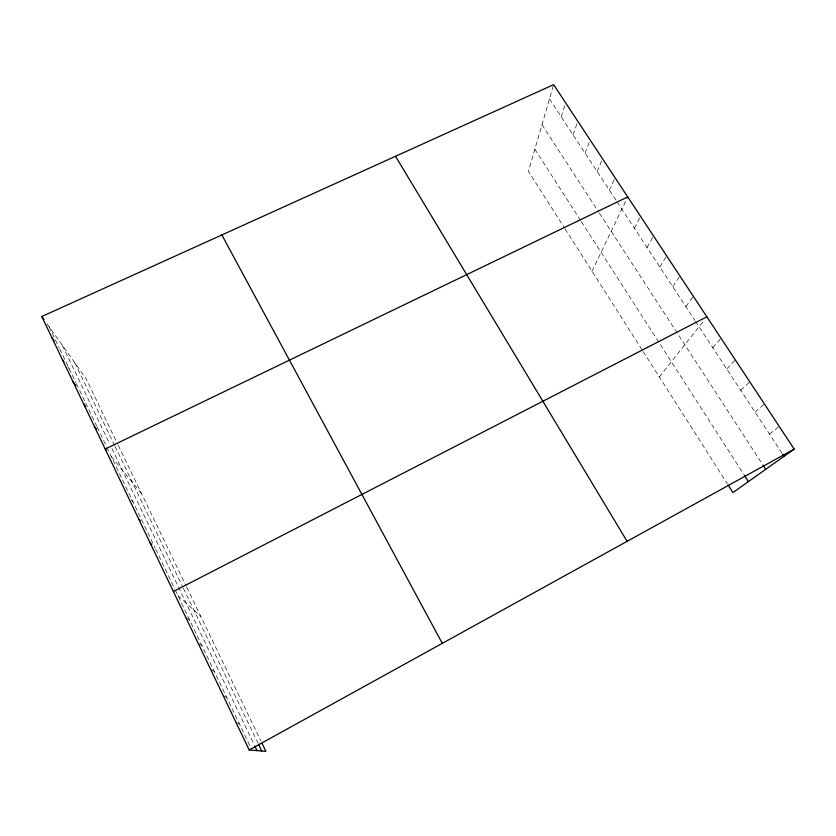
<?xml version="1.0" encoding="UTF-8"?>
<svg xmlns="http://www.w3.org/2000/svg" width="836" height="836" viewBox="0 0 836 836"><rect width="100%" height="100%" fill="white"/><g stroke="black" fill="none" stroke-linecap="round" stroke-linejoin="round"><path stroke-width="0.63" stroke-dasharray="4.18 3.13" d="M553.286 85.836L528.436 171.349L564.446 227.914M561.249 116.768L565.648 102.87M573.12 134.857L577.801 121.272M585.106 153.134L590.091 139.884M597.228 171.61L602.505 158.694M609.486 190.284L615.056 177.702M592.034 271.24L627.742 196.93M634.378 228.228L640.564 216.357M647.033 247.498L653.533 236.003M659.813 266.987L666.647 255.868M672.74 286.685L679.908 275.953M685.813 306.603L693.305 296.257M659.343 376.973L703.734 320.773M712.784 347.713L720.998 338.204M726.714 368.937L735.293 359.867M740.79 390.402L749.756 381.78M755.044 412.117L764.397 403.955M769.454 434.083L779.204 426.391M236.139 722.67L239.263 723.6M223.254 695.74L226.692 697.36M211.477 669.74L214.277 671.454M198.999 643.678L202.019 645.873M186.47 617.773L189.918 620.615M177.974 595.681L200.797 616.435M131.377 499.949L132.976 501.778M111.272 456.477L141.608 493.731M67.82 366.931L69.357 369.01M46.92 323.699L85.962 378.394L117.74 444.271M549.492 98.867L616.362 200.765M617.052 201.81L694.852 320.376M695.542 321.442L781.963 453.133M541.989 124.679L598.691 212.03M599.381 213.096L762.244 463.99M534.852 149.257L580.686 220.589M581.386 221.686L743.549 474.054M565.105 228.959L642.497 350.514M643.166 351.569L727.351 483.804M118.294 445.41L186.219 586.214M186.773 587.363L260.863 740.947M74.822 362.782L114.459 445.118M115.002 446.246L182.854 587.185M183.408 588.325L257.843 742.953M62.334 345.289L109.673 443.843M111.93 448.535L254.259 744.855M49.115 326.771L59.178 347.776M59.722 348.894L75.867 382.585M76.4 383.714L79.117 389.367M79.65 390.496L85.136 401.938M85.69 403.088L96.725 426.13M97.279 427.28L106.214 445.943M106.778 447.114L155.203 548.165M155.736 549.283L174.693 588.857M175.246 589.986L250.34 746.715"/><path stroke-width="1.25" d="M261.981 743.256L265.879 751.345L249.201 749.955L41.8 316.52L553.631 84.655L794.2 449.099L732.953 492.582L728.052 484.901M249.201 749.955L794.2 449.099M173.386 591.512L706.869 316.802M627.742 196.93L105.211 449.036L106.726 450.897M150.104 542.846L151.797 544.623M138.671 518.968L140.197 520.64M94.322 426.287L96.683 429.265M83.569 403.809L85.742 406.62M72.941 381.603L75.93 385.553M62.439 359.647L63.975 361.727M52.062 337.963L54.194 340.9M41.8 316.52L43.994 319.592M782.653 454.199L784.043 456.31M762.934 465.056L765.713 469.33M744.239 475.141L748.398 481.62M395.522 156.28L627.105 541.341M221.864 234.947L442.286 643.365M258.397 744.103L261.72 751M254.813 746.005L257.028 750.613"/></g></svg>
